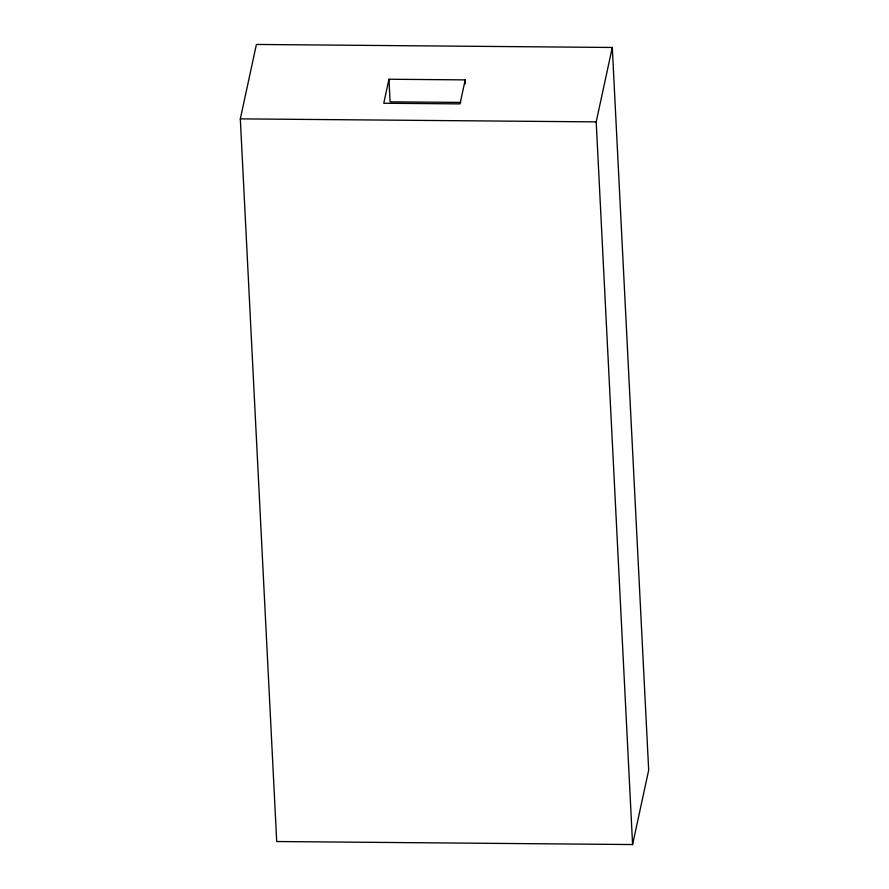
<?xml version="1.0" encoding="UTF-8"?>
<svg xmlns="http://www.w3.org/2000/svg" width="889" height="889" viewBox="0 0 889 889"><rect width="100%" height="100%" fill="white"/><g stroke="black" fill="none" stroke-linecap="round" stroke-linejoin="round"><path stroke-width="1.33" d="M240.319 118.87L256.41 44.45L612.288 47.473L648.681 770.13L632.59 844.55L276.712 841.527L240.319 118.87L596.197 121.882L612.288 47.473M388.96 79.232L383.759 103.246L460.024 103.891L465.214 79.888L388.96 79.232L390.093 101.824L460.802 102.424M596.197 121.882L632.59 844.55M465.214 79.888L465.414 83.866"/></g></svg>
